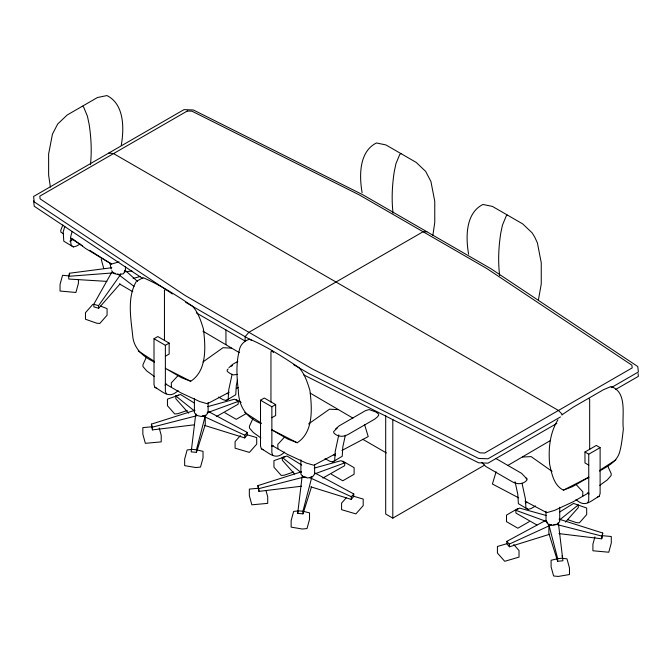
<?xml version="1.0" encoding="UTF-8"?>
<svg xmlns="http://www.w3.org/2000/svg" width="672" height="672" viewBox="0 0 672 672"><rect width="100%" height="100%" fill="white"/><g stroke="black" fill="none" stroke-linecap="round" stroke-linejoin="round"><path stroke-width="1.01" d="M548.932 526.075L548.839 533.366L557.642 561.271L562.934 560.784L558.524 524.16L553.736 524.597M557.642 561.271L557.676 558.667L548.94 525.034L551.821 524.773M582.733 496.272L582.817 491.803L576.097 484.52M207.698 406.644L234.52 399.202L238.308 401.386L238.157 404.2L216.308 416.615M314.202 468.132L341.015 460.681L344.803 462.865L344.652 465.688L322.804 478.094M204.355 425.342L244.675 437.892L244.868 435.221L247.304 432.466L208.396 411.499L207.136 412.927M247.304 432.466L247.111 435.145L244.675 437.892M310.85 486.822L351.179 499.38L351.364 496.709L353.8 493.954L314.891 472.979M353.8 493.954L353.606 496.625L351.179 499.38M558.978 533.618L601.675 538.793L602.725 533.03L559.096 519.17M602.725 533.03L601.675 538.793M205.195 417.178L205.288 424.469L196.476 452.374L191.192 451.886L195.594 415.262L197.509 415.439M311.464 486.956L302.98 513.862L297.688 513.374L302.089 476.75L305.928 477.095M432.844 235.511L434.759 222.508L434.759 201.34L430.928 181.49L425.662 171.402L416.195 162.406L385.904 144.917L376.438 142.976C358.873 151.721 359.218 176.114 362.116 192.73M495.97 458.556L521.59 473.348L526.974 478.985L526.764 480.379C522.833 484.596 517.012 484.512 512.282 481.765L485.772 466.46L481.874 462.445M297.688 513.374L298.007 511.35M121.262 145.32C124.169 128.696 124.513 104.303 106.94 95.567L97.482 97.507L67.183 114.996L57.716 123.984L52.458 134.081L48.628 153.93L48.628 175.09L50.4 187.144M232.109 374.287L228.74 389.836L228.169 399.134L226.162 400.487L223.012 399.638L218.551 397.068M237.577 379.638L236.317 385.468L235.746 394.758L226.162 400.487M338.814 434.801L335.244 451.324L334.664 460.614L332.657 461.975L329.507 461.126L325.055 458.556M345.341 435.288L342.812 446.947L342.241 456.246L332.657 461.975M196.476 452.374L196.442 449.77L205.178 416.136L202.306 415.876M302.98 513.862L302.946 511.249L311.674 477.624L309.758 477.448M106.856 281.383L68.813 279.048L68.603 276.301L69.434 273.244L111.796 267.708M558.088 522.858L557.584 524.706L601.885 536.088M594.913 536.886L592.906 544.211L592.906 550.771L608.765 552.224L611.285 543.06L611.285 536.508L602.356 535.685M64.831 226.279L63.21 231.899L63.781 241.198L73.366 246.926L76.516 246.078L80.069 244.028M72.131 231.588L70.778 236.275L70.778 242.836L71.358 245.574L73.366 246.926M496.096 471.82L492.4 484L518.675 497.851M538.423 299.88L541.254 283.987L541.254 262.828L537.424 242.978L534.828 237.292L532.157 232.882L522.69 223.894L492.4 206.405L482.933 204.464C465.368 213.2 465.713 237.594 468.611 254.218M587.908 502.706L588.748 500.102L588.748 454.188L600.113 447.636L600.113 493.542L599.273 496.146C590.234 501.161 585.052 508.133 576.022 499.489M62.849 224.944L60.782 230.286L60.875 232.142L63.487 233.789M146.504 356.84L142.909 364.854L142.993 366.601L146.782 370.978L154.35 376.438M253 418.328L249.404 426.334L249.488 428.089L253.277 432.457L260.845 437.926M557.92 419.832C549.721 433.18 548.302 448.896 549.629 464.192C551.821 473.869 553.686 485.234 563.413 490.157L572.628 486.595L588.773 477.28M599.533 471.064C607.438 466.46 616.77 461.832 619.542 452.458C621.726 444.83 622.373 436.926 623.372 429.08C621.541 416.472 628.093 392.078 610.974 386.56L603.54 389.676L573.25 407.165L561.75 414.985M120.011 283.979L98.658 308.28L93.887 306.877L93.786 304.256L111.745 272.286L115.584 273.412M98.658 308.28L98.557 305.659L120.389 274.823L117.508 273.974M136.181 281.694C127.075 297.646 130.771 317.822 132.661 335.395C133.526 348.499 143.212 356.874 154.585 362.166M92.761 304.433L85.47 312.698L85.47 319.25L96.734 323.207L99.784 323.467L107.075 315.202L107.075 308.641L100.59 306.096M205.246 415.061L203.986 416.489L244.868 435.221M240.391 435.624L235.091 441.638L235.091 448.199L249.404 452.407L256.696 444.142L256.696 437.581L247.153 434.776M311.741 476.549L310.481 477.977L351.364 496.709M346.231 497.86L341.586 503.118L341.586 509.678L355.9 513.895L363.191 505.63L363.191 499.069L352.699 495.978M565.454 522.102L578.256 507.671L578.357 504.832L559.7 519.859M228.186 368.945L227.144 370.087L227.354 371.482L229.967 373.405L233.285 374.909L237.586 374.38M178.021 375.623L171.301 382.906L171.394 387.374M284.516 437.111L277.805 444.394L277.889 448.854M337.294 427.98L333.64 431.575L333.85 432.97C337.781 437.186 343.602 437.094 348.331 434.356L374.842 419.051L377.572 416.791L378.739 415.036L378.529 414.019L376.034 412.045L369.088 409.567L365.534 410.634L339.024 425.93L335.479 429.106M228.976 367.618L232.529 364.451L237.829 361.385M190.705 381.259L165.354 368.323L181.49 377.706L190.705 381.259C207.463 370.499 205.523 346.038 203.389 328.793C200.827 320.771 198.274 312.371 192.377 306.088C176.686 295.512 160.532 285.18 143.153 277.67L137.172 280.904M271.849 429.87L287.986 439.186L297.2 442.739C313.958 431.987 312.018 407.518 309.884 390.281C307.331 382.25 304.777 373.85 298.872 367.576C283.189 357 267.028 346.668 249.648 339.15C243.978 340.906 239.887 345.106 239.156 351.028C235.973 363.804 236.72 377.227 238.308 390.188C238.736 406.224 245.675 417.203 261.08 423.654M599.768 485.335L607.345 479.875L611.125 475.499L611.218 473.752L607.614 465.738M600.172 469.997L615.922 459.841M559.726 511.972L573.586 503.429L586.673 508.032L586.673 514.592L579.382 522.858L576.332 522.598L567.848 519.742M550.318 440.588L507.679 465.536M69.838 241.198L72.509 239.652M120.784 273.958L119.07 274.949L134.064 286.432M124.211 271.975L125.924 270.984L137.567 281.484M165.724 289.523L164.455 290.262L164.455 340.595M401.05 153.661L399.773 154.4L395.951 163.657L394.254 171.696A157.021 90.653 -60 0 0 393.044 213.116M178.105 390.592C169.067 399.235 163.892 392.263 154.854 387.248L154.006 384.644L154.006 338.738L157.794 336.554L169.159 343.106L169.159 354.043L165.371 356.227M154.006 338.738L165.371 345.299L169.159 343.106M202.952 361.964L223.012 347.701L231.512 348.146M164.968 385.056L166.74 384.031M230.798 366.492L232.562 365.467M507.545 215.149L506.276 215.88L502.446 225.145L500.749 233.184A157.021 90.653 -60 0 0 499.666 275.621M284.6 452.071C275.562 460.723 270.388 453.751 261.349 448.736L260.509 446.132L260.509 400.218L264.289 398.034L275.654 404.594L275.654 415.523L271.866 417.707M245.876 413.767L236.258 419.32L224.902 412.759M260.509 400.218L271.866 406.778L275.654 404.594M308.557 423.956L329.507 409.189L338.016 409.626M271.463 446.544L273.244 445.519M560.473 416.951L487.981 458.8L478.632 458.438L309.095 373.607L293.773 364.77M611.218 387.652L638.4 371.96L637.778 366.559L490.846 268.674L362.905 194.813L193.368 109.981L184.019 109.62L33.6 196.459L34.222 201.869L172.46 293.95M385.694 415.388L385.694 514.03L392.801 518.129L484.588 465.133M556.853 423.41L487.981 463.168L478.632 462.806L303.685 374.858M615.745 389.407L638.4 376.328L638.089 373.632M588.748 465.125L584.968 462.932L584.968 452.004L596.324 445.444L600.113 447.636M525.311 503.143L527.092 502.118M517.86 508.536L506.503 515.096L506.503 521.657L517.86 528.217L529.217 521.657M536.903 524.992L515.962 513.097L515.81 510.283L519.599 508.091L546.42 515.542M535.567 505.966L531.115 508.536L527.957 509.384L518.372 503.656L517.801 494.357L515.071 481.732M588.756 492.786L573.266 501.732L554.333 510.476L546.756 512.66L525.017 501.203M549.763 534.24L509.443 546.79L507.007 544.034L506.822 541.363L545.731 520.397L547.613 522.53M597.374 497.154L599.273 496.146M229.11 392.305L207.362 403.763L199.794 401.579L180.86 392.834L165.371 383.897M236.351 388.483L238.165 387.526M335.605 453.785L313.858 465.251L306.289 463.067L287.356 454.322L271.866 445.376M341.947 450.442L368.222 436.59L364.518 424.402M563.413 490.157L588.764 477.221M309.641 477.918L311.531 477.044M509.443 546.79L509.25 544.118L550.133 525.386L548.873 523.958M187.202 410.474L177.794 413.7L174.737 413.96L167.446 405.695L167.446 399.143L178.71 395.186M293.698 471.962L284.29 475.188L281.232 475.448L273.941 467.183L273.941 460.622L285.205 456.674M208.597 412.255L238.308 401.386M315.101 473.743L344.803 462.865M194.099 424.847L152.452 429.895L151.393 424.133L195.023 410.273M301.636 486.209L258.947 491.383L257.897 485.621L301.518 471.761M188.664 413.204L175.862 398.773L175.77 395.934L180.541 394.531L194.401 403.074M294.487 473.936L282.358 460.261L282.265 457.422L287.036 456.019L301.762 465.1M506.965 543.673L497.423 546.479L497.423 553.039L504.714 561.305L519.028 557.096L519.028 550.536L513.727 544.522M72.383 238.678L85.638 248.514L111.443 264.062L119.02 261.87M133.098 278.452L140.095 276.52M152.452 429.895L152.233 427.19L196.543 415.808L196.039 413.96M258.947 491.383L258.728 488.67L303.038 477.288L302.534 475.448M556.979 558.852L551.099 560.263L551.099 566.824L553.61 575.988L558.306 576.433L569.478 574.535L569.478 567.974L566.966 558.818L563.203 558.457M131.972 270.992L125.714 271.748L124.454 270.32M190.915 449.56L187.16 449.921L184.649 459.077L184.649 465.637L195.812 467.536L200.508 467.09L203.028 457.926L203.028 451.366L197.14 449.954M298.351 510.955L293.656 511.4L291.144 520.565L291.144 527.125L302.308 529.024L307.012 528.57L309.523 519.414L309.523 512.854L303.643 511.434M151.763 426.796L142.842 427.61L142.842 434.162L145.354 443.327L161.221 441.874L161.221 435.322L159.205 427.988M258.258 488.275L249.337 489.09L249.337 495.65L251.849 504.815L267.716 503.362L267.716 496.801L265.952 490.392M557.676 558.667L562.968 558.18M68.603 276.301L112.35 272.966M522.606 457.044L531.115 456.599L552.065 471.374M426.88 231.739L423.091 231.739L248.909 332.304L245.12 336.68L245.12 341.048L196.468 312.959M68.502 275.848L62.555 275.31L60.043 284.466L60.043 291.026L75.911 292.48L78.422 283.315L78.422 279.569M191.159 449.282L196.442 449.77M297.654 510.77L302.946 511.249M108.805 153.04L113.543 153.586L558.457 410.458L562.514 414.674M93.786 304.256L98.557 305.659M515.81 510.283L545.521 521.153M271.858 429.811L297.2 442.739M154.854 387.248L156.744 388.256M261.349 448.736L263.239 449.744M352.934 418.118L310.304 393.179M82.328 106.252L83.605 106.982L87.436 116.248L89.132 124.286A157.021 90.653 60 0 1 90.451 164.682M588.395 398.42L589.672 399.16L589.672 449.492M584.968 452.004L588.748 454.188M587.378 492.929L589.151 493.954M185.657 302.341L251.429 340.318M239.383 352.682L202.944 331.17M362.813 439.328L386.375 452.936M227.035 393.221L228.808 394.246M333.53 454.7L335.303 455.734M236.258 399.638L241.156 402.469M342.762 461.126L354.119 467.687L354.119 474.247L342.762 480.799L331.397 474.247M119.465 283.912L132.754 291.69M70.459 238.19L82.673 245.902M89.645 250.303L111.443 264.062M244.7 412.432L261.324 423.142M138.197 350.944L153.955 361.099M142.901 278.636L34.222 206.237L33.6 200.836M527.957 509.384L525.949 508.032L525.378 498.733L522.01 483.185M282.265 457.422L300.913 472.45M175.77 395.934L194.418 410.962M525.941 477.842L526.974 478.985M506.822 541.363L509.25 544.118M273.496 352.624L272.227 351.011L270.95 351.742L270.95 402.083M111.72 270.707L113.728 273.504L118.583 274.663L123.43 273.748L125.437 270.707L125.437 266.658M272.706 455.297L271.866 452.693L271.866 406.778M166.211 393.809L165.371 391.205L165.371 345.299M257.897 485.621L258.728 488.67M151.393 424.133L152.233 427.19M101.195 259.182L103.706 268.338M109.813 262.811L111.191 268.934M562.128 555.736L562.447 557.752M69.434 273.244L69.577 275.075M559.726 507.268L559.726 521.438L557.718 524.236L552.863 525.395L548.016 524.236L546.008 521.438L546.008 511.316M392.801 419.488L392.801 518.129M314.614 464.915L314.614 474.029L312.598 476.826L307.751 477.985L302.904 476.826L300.888 474.029L300.888 459.858M225.952 329.885L225.952 344.576M208.11 402.419L208.11 412.541L206.102 415.338L201.256 416.497L196.4 415.338L194.393 412.541L194.393 398.37M187.278 111.014L39.808 196.157L40.118 198.878L185.153 295.495L312.673 369.113L480.018 452.852L484.722 453.029L632.192 367.886L631.882 365.173L486.847 268.556L359.327 194.93L191.982 111.199L187.278 111.014"/></g></svg>
